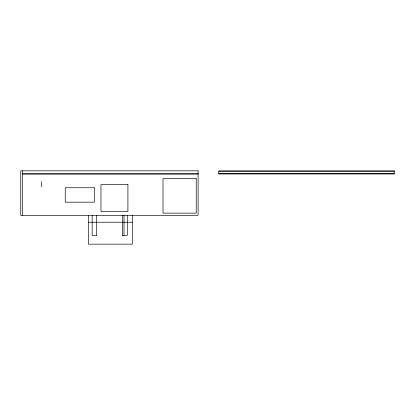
<?xml version="1.0" encoding="UTF-8"?>
<svg xmlns="http://www.w3.org/2000/svg" width="415" height="415" viewBox="0 0 415 415"><rect width="100%" height="100%" fill="white"/><g stroke="black" fill="none" stroke-linecap="round" stroke-linejoin="round"><path stroke-width="0.62" d="M88.436 215.333L88.436 244.16L132.297 244.16L132.297 215.333M218.778 171.468L394.25 171.468M218.778 173.346L394.25 173.346M22.628 173.875L198.1 173.875M22.628 173.973L198.1 173.973M88.436 222.227L132.297 222.227M96.508 235.388L92.161 235.388L92.166 215.333M122.166 235.388L127.286 235.388L127.286 215.333M124.012 215.333L124.002 235.388M122.607 215.333L122.607 235.388M96.41 215.333L96.405 235.388M41.427 181.599L41.427 186.942M22.628 170.84L22.628 215.333M198.1 170.84L20.75 170.84L20.75 215.333L198.1 215.333L198.1 170.84M394.25 170.84L218.778 170.84L218.778 173.973L394.25 173.973L394.25 170.84M196.217 178.673L163.007 178.673L163.007 213.139L196.217 213.139L196.217 178.673M127.913 184.623L100.964 184.623L100.964 211.572L127.913 211.572L127.913 184.623M94.381 187.762L65.243 187.762L65.243 202.172L94.381 202.172L94.381 187.762"/></g></svg>
